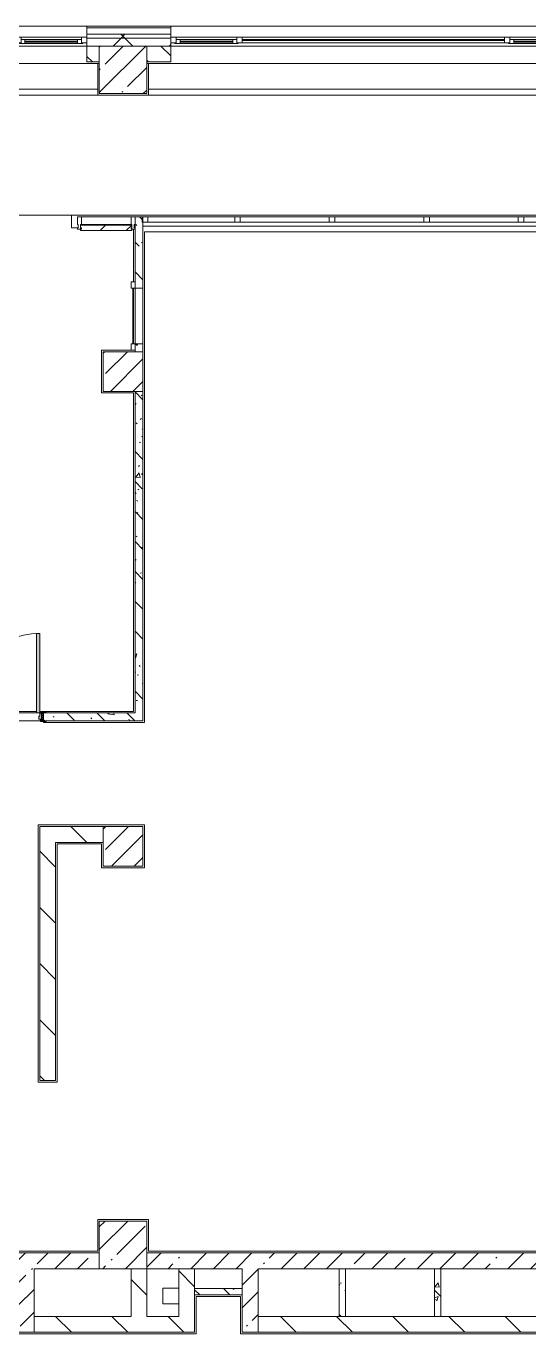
# Model space of a CAD drawing. Header units: millimetres. Extents: x 81711 to 274967, y -8553 to 29000.
# Drawn here: x 207197 to 213524, y 10880 to 27350 of the extents above; entities that cross this region are included whole.
import ezdxf

# ---------------------------------------------------------------- set-up
doc = ezdxf.new("R2010")
doc.units = ezdxf.units.MM
for name, color, linetype, lineweight, true_color in [('A-DOOR-5', 7, 'Continuous', 5, 0xe2e2e2), ('A-DOOR-6', 7, 'Continuous', 5, 0xaaaaaa), ('A-DOOR-FRAM-3', 7, 'Continuous', 5, 0xe2e2e2), ('A-DOOR-FRAM-4', 7, 'Continuous', 5, 0xaaaaaa), ('A-FLOR-2', 7, 'Continuous', 5, 0xaaaaaa), ('I-WALL-29', 7, 'Continuous', 5, 0x787878)]:
    doc.layers.add(name, color=color, linetype=linetype, lineweight=lineweight, true_color=true_color)
for name, color, linetype, lineweight in [('A-GLAZ-3', 7, 'Continuous', 5), ('A-GLAZ-CURT-2', 7, 'Continuous', 5), ('A-GLAZ-CWMG-2', 7, 'Continuous', 5), ('A-WALL', 7, 'Continuous', 9), ('A-WALL-10', 7, 'Continuous', 5), ('I-WALL-27', 7, 'Continuous', 5), ('S-COLS-1', 7, 'Continuous', 5)]:
    doc.layers.add(name, color=color, linetype=linetype, lineweight=lineweight)
pattern_1 = [(45, (147956.67, 0), (-285.1231, 285.1231), []), (45, (148241.8, 0), (-285.1231, 285.1231), [504.031, -100.806, 16.764, -84.042])]
pattern_2 = [(135, (147956.67, 0), (-377.1708, -377.1708), [533.4, -88.9, 17.78, -88.9]), (135, (147956.67, 376.94), (-377.1708, -377.1708), []), (50, (147956.67, 0), (637.6445, -55.7866), [66.675, -733.425]), (355, (147956.7, 0), (-123.3494, 668.699), [53.34, -586.74]), (100.451, (148009.8, -4.65), (514.299, 612.908), [56.665, -623.315]), (46.184, (147956.7, 177.8), (948.776, -147.15), [100.012, -1100.137]), (96.636, (148035.7, 165.5), (830.909, 865.997), [84.998, -934.973]), (351.184, (147956.7, 177.8), (830.918, 865.988), [80.01, -880.11]), (21, (148045.57, 133.35), (530.6506, -357.9283), [66.675, -733.425]), (326, (148045.6, 133.35), (216.308, 644.6585), [53.34, -586.74]), (71.451, (148089.8, 103.5), (746.9596, 286.7243), [56.665, -623.315]), (37.5, (147956.67, 0), (10.8105, 295.9426), [16.764, -562.864, 16.764, -578.866, -588.962]), (37.5, (147956.67, 0), (10.8105, 295.9426), [-1175.258, 16.764, -572.198]), (7.5, (147956.67, 0), (233.8692, 350.6318), [16.764, -322.834, 16.764, -549.529, -224.472]), (7.5, (147956.67, 0), (233.8692, 350.6318), [-905.891, 16.764, -207.708]), (327.5, (147758.43, 0), (474.5678, -20.0513), [16.764, -205.486, 16.764, -676.656, -920.115]), (327.5, (147758.43, 0), (474.5678, -20.0513), [-915.67, 16.764, -903.351]), (317.5, (147669.53, 0), (518.4522, 88.9934), [16.764, -272.161, 16.764, -443.738, -653.415]), (317.5, (147669.53, 0), (518.4522, 88.9934), [-749.427, 16.764, -636.651])]
pattern_3 = [(135, (147956.67, 0), (-353.5534, -353.5534), [])]
pattern_4 = [(45, (147956.67, 0), (-353.5534, 353.5534), []), (135, (147956.67, 0), (-353.5534, -353.5534), [])]

# ---------------------------------------------------------------- blocks, each defined once
blk = doc.blocks.new('Системная панель - Стекло - 70мм-31693610-1_5_3_птичка')
at = {"layer": 'A-GLAZ-CURT-2'}
h = blk.add_hatch(dxfattribs=at)
h.set_pattern_fill('FP_106', color=256, style=0, pattern_type=2)
h.set_pattern_definition([(225, (66547.5, 24415), (1414.214, -1414.214), [1000, -3000]), (225, (67547.5, 24915), (1414.214, -1414.214), [3000, -1000]), (225, (65547.5, 25415), (1414.214, -1414.214), [1000, -3000])])
h.paths.add_polyline_path([(-284, 35), (-543, 35), (-543, -35), (543, -35), (543, 35), (-258, 35)])
for p, q in [((543, 35), (-543, 35)), ((-543, 35), (-543, -35)), ((543, -35), (543, 35)), ((-543, -35), (543, -35))]:
    blk.add_line(p, q, dxfattribs=at)
blk = doc.blocks.new('Системная панель - Стекло - 70мм-31693619-1_5_3_птичка')
at = {"layer": 'A-GLAZ-CURT-2'}
for p, q in [((547.5, 35), (-547.5, 35)), ((-547.5, 35), (-547.5, -35)), ((547.5, -35), (547.5, 35)), ((-547.5, -35), (547.5, -35))]:
    blk.add_line(p, q, dxfattribs=at)
blk = doc.blocks.new('Прямоугольный импост - 50 x 70 мм-23766079-1_5_3_птичка')
at = {"layer": 'A-GLAZ-CWMG-2'}
for p, q in [((-35, 35), (35, 35)), ((-35, -35), (-35, 35)), ((35, 35), (35, -35)), ((35, -35), (-35, -35))]:
    blk.add_line(p, q, dxfattribs=at)
blk = doc.blocks.new('BSC_Колонна _Прямоугольная - 600х600-V103-1_5_3_птичка')
at = {"layer": 'S-COLS-1'}
h = blk.add_hatch(dxfattribs=at)
h.set_pattern_fill('FP_120', color=256, style=0, pattern_type=2)
h.set_pattern_definition([(45, (-60460, -12000), (-285.1231, 285.1231), []), (45, (-60174.88, -12000), (-285.1231, 285.1231), [504.031, -100.806, 16.764, -84.042])])
h.paths.add_polyline_path([(208, -300), (300, -300), (300, 300), (-300, 300), (-300, -300), (-202, -300)])
for p, q in [((300, 300), (-300, 300)), ((-300, 300), (-300, -300)), ((300, -300), (300, 300)), ((-300, -300), (300, -300))]:
    blk.add_line(p, q, dxfattribs=at)
blk = doc.blocks.new('Системная панель - Стекло - 70мм-31693620-1_5_3_птичка')
at = {"layer": 'A-GLAZ-CURT-2'}
for p, q in [((560, 35), (-560, 35)), ((-560, 35), (-560, -35)), ((560, -35), (560, 35)), ((-560, -35), (560, -35))]:
    blk.add_line(p, q, dxfattribs=at)
blk = doc.blocks.new('Прямоугольный импост - 50 x 70 мм-V126-1_5_3_птичка')
at = {"layer": 'A-GLAZ-CWMG-2'}
for p, q in [((-35, 35), (35, 35)), ((-35, -35), (-35, 35)), ((35, 35), (35, -35)), ((35, -35), (-35, -35))]:
    blk.add_line(p, q, dxfattribs=at)
blk = doc.blocks.new('Прямоугольный импост - Импост структурный с накладкой - 160мм Темный-32302294-1_5_3_птичка')
at = {"layer": 'A-GLAZ-CWMG-2'}
for p, q in [((-25, 40), (-25, 140)), ((-25, 140), (25, 140)), ((-15, 40), (-25, 40)), ((-25, -17), (-25, 0)), ((-25, 0), (-15, 0)), ((-15, 0), (-15, 40)), ((15, 40), (15, 0)), ((25, 40), (15, 40)), ((15, 0), (25, 0)), ((25, 140), (25, 40)), ((25, 0), (25, -17)), ((25, -17), (-25, -17))]:
    blk.add_line(p, q, dxfattribs=at)
blk = doc.blocks.new('110_Дверь_СКБ_1Ст_Внутренняя1 - Д-11 1100x2100h_кладовые _все__ коридор _между помещениями блока столовой__ моечные _все_-32089444-1_5_3_птичка')
at = {"layer": 'A-DOOR-5'}
h = blk.add_hatch(color=256, dxfattribs=at)
h.paths.add_polyline_path([(512.5, -30), (537.5, -30), (537.5, 50), (512.5, 50), (512.5, 10), (502.5, 10), (502.5, -30)])
h.paths.add_polyline_path([(-477.5, -30), (-477.5, 10), (-487.5, 10), (-487.5, 50), (-512.5, 50), (-512.5, -30), (-487.5, -30)])
at = {"layer": 'A-DOOR-6'}
h = blk.add_hatch(dxfattribs=at)
h.set_pattern_fill('FP_17', color=256, style=0, pattern_type=2)
h.set_pattern_definition([(135, (1751.41, 114.685), (-14.14214, -14.14214), []), (225, (1751.41, 114.685), (14.14214, -14.14214), [])])
h.paths.add_polyline_path([(562.5, -50), (562.5, 50), (537.5, 50), (537.5, -50)])
at = {"layer": 'A-DOOR-FRAM-3'}
for points in [[(512.5, 50), (512.5, 1050), (472.5, 1050), (472.5, 50)], [(-512.5, 50), (-497.5, 50), (-497.5, 58), (-567.5, 58), (-567.5, 50), (-537.5, 50)], [(592.5, 50), (592.5, 58), (522.5, 58), (522.5, 50), (562.5, 50)], [(-567.5, -58), (-497.5, -58), (-497.5, -50), (-567.5, -50)], [(-497.5, -50), (-497.5, -30), (-512.5, -30), (-512.5, -50)], [(522.5, -50), (537.5, -50), (537.5, -30), (522.5, -30)], [(592.5, -58), (592.5, -50), (522.5, -50), (522.5, -58), (562.5, -58)]]:
    blk.add_hatch(color=256, dxfattribs=at).paths.add_polyline_path(points)
at = {"layer": 'A-DOOR-FRAM-4'}
h = blk.add_hatch(dxfattribs=at)
h.set_pattern_fill('FP_18', color=256, style=0, pattern_type=2)
h.set_pattern_definition([(45, (-371.384, 114.685), (-14.1421, 14.1421), []), (135, (-371.384, 114.685), (-14.1421, -14.1421), [])])
h.paths.add_polyline_path([(-537.5, -50), (-512.5, -50), (-512.5, 50), (-537.5, 50)])
at = {"layer": 'A-DOOR-6'}
for p, q in [((512.5, 1050), (472.5, 1050)), ((472.5, 1050), (472.5, 50)), ((512.5, 50), (512.5, 1050)), ((472.5, 50), (512.5, 50))]:
    blk.add_line(p, q, dxfattribs=at)
blk.add_arc((512.5, 50), 1000, 90, 180, dxfattribs=at)
at = {"layer": 'A-DOOR-FRAM-4'}
for p, q in [((-497.5, 58), (-567.5, 58)), ((-567.5, 58), (-567.5, 50)), ((-567.5, 50), (-497.5, 50)), ((-512.5, 50), (-537.5, 50)), ((-537.5, 50), (-537.5, -50)), ((-487.5, 50), (-512.5, 50)), ((-512.5, 50), (-512.5, -30)), ((-512.5, -50), (-512.5, 50)), ((-497.5, 50), (-512.5, 50)), ((-512.5, 50), (-512.5, 49)), ((-512.5, 49), (-497.5, 49)), ((-497.5, 50), (-497.5, 58)), ((-497.5, 49), (-497.5, 50)), ((-487.5, 10), (-487.5, 50)), ((-477.5, 10), (-487.5, 10)), ((-477.5, -30), (-477.5, 10)), ((512.5, 10), (502.5, 10)), ((502.5, 10), (502.5, -30)), ((512.5, 50), (512.5, 10)), ((537.5, 50), (512.5, 50)), ((592.5, 58), (522.5, 58)), ((522.5, 58), (522.5, 50)), ((537.5, 50), (522.5, 50)), ((522.5, 50), (522.5, 49)), ((522.5, 50), (592.5, 50)), ((522.5, 49), (537.5, 49)), ((537.5, -30), (537.5, 50)), ((562.5, 50), (537.5, 50)), ((537.5, 50), (537.5, -50)), ((537.5, 49), (537.5, 50)), ((562.5, -50), (562.5, 50)), ((592.5, 50), (592.5, 58)), ((-497.5, -50), (-567.5, -50)), ((-567.5, -50), (-567.5, -58)), ((-567.5, -58), (-497.5, -58)), ((-537.5, -50), (-512.5, -50)), ((-512.5, -30), (-477.5, -30)), ((-497.5, -30), (-512.5, -30)), ((-512.5, -30), (-512.5, -50)), ((-512.5, -50), (-497.5, -50)), ((-497.5, -50), (-497.5, -30)), ((-497.5, -58), (-497.5, -50)), ((502.5, -30), (537.5, -30)), ((537.5, -30), (522.5, -30)), ((522.5, -30), (522.5, -50)), ((522.5, -50), (537.5, -50)), ((592.5, -50), (522.5, -50)), ((522.5, -50), (522.5, -58)), ((522.5, -58), (592.5, -58)), ((537.5, -50), (537.5, -30)), ((537.5, -50), (562.5, -50)), ((592.5, -58), (592.5, -50))]:
    blk.add_line(p, q, dxfattribs=at)
blk = doc.blocks.new('Системная панель - Стекло - 70мм-V138-1_5_3_птичка')
at = {"layer": 'A-GLAZ-CURT-2'}
for p, q in [((560, 35), (-560, 35)), ((-560, 35), (-560, -35)), ((560, -35), (560, 35)), ((-560, -35), (560, -35))]:
    blk.add_line(p, q, dxfattribs=at)
blk = doc.blocks.new('120_Окно_СКБ_2Ст - 120_Окно_СКБ_2Ст 2300х2400 _мал створка справа_-19949978-1_5_3_птичка')
at = {"layer": 'A-GLAZ-3'}
for p, q in [((-1150, -75), (-1150, -5)), ((-1150, -5), (-1080, -5)), ((1150, -5), (-1150, -5)), ((-1080, -75), (-1150, -75)), ((-1150, -75), (-1100, -75)), ((-1080, -75), (-1100, -75)), ((-1100, -75), (-1100, -85)), ((-1100, -85), (270, -85)), ((270, -85), (-1100, -85)), ((-1080, -5), (-1080, -75)), ((250, -35), (-1080, -35)), ((-1080, -35), (-1080, -75)), ((-1030, -85), (-1030, -35)), ((-1030, -55), (200, -55)), ((200, -65), (-1030, -65)), ((200, -85), (200, -35)), ((250, -75), (250, -5)), ((250, -5), (320, -5)), ((250, -75), (250, -35)), ((320, -75), (250, -75)), ((270, -75), (250, -75)), ((270, -75), (300, -75)), ((270, -85), (270, -75)), ((320, -75), (300, -75)), ((300, -75), (300, -85)), ((300, -85), (1100, -85)), ((1100, -85), (300, -85)), ((320, -5), (320, -75)), ((1080, -35), (320, -35)), ((320, -35), (320, -75)), ((370, -85), (370, -35)), ((370, -55), (1030, -55)), ((1030, -65), (370, -65)), ((1030, -85), (1030, -35)), ((1080, -75), (1080, -5)), ((1080, -5), (1150, -5)), ((1080, -75), (1080, -35)), ((1150, -75), (1080, -75)), ((1100, -75), (1080, -75)), ((1100, -75), (1150, -75)), ((1100, -85), (1100, -75)), ((1150, -5), (1150, -75))]:
    blk.add_line(p, q, dxfattribs=at)
blk = doc.blocks.new('120_Окно_СКБ_3Ст - 120_Окно_СКБ_3Ст_5100-21641134-1_5_3_птичка')
at = {"layer": 'A-GLAZ-3'}
for p, q in [((-2550, -75), (-2550, -5)), ((-2550, -5), (-2480, -5)), ((2550, -5), (-2550, -5)), ((-2480, -75), (-2550, -75)), ((-2550, -75), (-2500, -75)), ((-2480, -75), (-2500, -75)), ((-2500, -75), (-2500, -85)), ((-2500, -85), (-1700, -85)), ((-1700, -85), (-2500, -85)), ((-2480, -5), (-2480, -75)), ((-1720, -35), (-2480, -35)), ((-2480, -35), (-2480, -75)), ((-2430, -85), (-2430, -35)), ((-2430, -55), (-1770, -55)), ((-1770, -65), (-2430, -65)), ((-1770, -85), (-1770, -35)), ((-1720, -75), (-1720, -5)), ((-1720, -5), (-1650, -5)), ((-1720, -75), (-1720, -35)), ((-1650, -75), (-1720, -75)), ((-1700, -75), (-1720, -75)), ((-1700, -75), (1700, -75)), ((-1700, -85), (-1700, -75)), ((-1650, -5), (-1650, -75)), ((1650, -35), (-1650, -35)), ((1650, -45), (-1650, -45)), ((1650, -75), (1650, -5)), ((1650, -5), (1720, -5)), ((1720, -75), (1650, -75)), ((1720, -75), (1700, -75)), ((1700, -75), (1700, -85)), ((1700, -85), (2500, -85)), ((2500, -85), (1700, -85)), ((1720, -5), (1720, -75)), ((2480, -35), (1720, -35)), ((1720, -35), (1720, -75)), ((1770, -85), (1770, -35)), ((1770, -55), (2430, -55)), ((2430, -65), (1770, -65)), ((2430, -85), (2430, -35)), ((2480, -75), (2480, -5)), ((2480, -5), (2550, -5)), ((2480, -75), (2480, -35)), ((2550, -75), (2480, -75)), ((2500, -75), (2480, -75)), ((2500, -75), (2550, -75)), ((2500, -85), (2500, -75)), ((2550, -5), (2550, -75))]:
    blk.add_line(p, q, dxfattribs=at)
blk = doc.blocks.new('BSC_Колонна _Прямоугольная - 500х500-V175-1_5_3_птичка')
at = {"layer": 'S-COLS-1'}
h = blk.add_hatch(dxfattribs=at)
h.set_pattern_fill('FP_164', color=256, style=0, pattern_type=2)
h.set_pattern_definition([(45, (-60460, -17020), (-285.1231, 285.1231), []), (45, (-60174.88, -17020), (-285.1231, 285.1231), [504.031, -100.806, 16.764, -84.042])])
h.paths.add_polyline_path([(189, -250), (250, -250), (250, 250), (-250, 250), (-250, -250), (-202, -250)])
for p, q in [((250, 250), (-250, 250)), ((-250, 250), (-250, -250)), ((250, -250), (250, 250)), ((-250, -250), (250, -250))]:
    blk.add_line(p, q, dxfattribs=at)
blk = doc.blocks.new('BSC_Колонна _Прямоугольная - 500х500-V176-1_5_3_птичка')
at = {"layer": 'S-COLS-1'}
h = blk.add_hatch(dxfattribs=at)
h.set_pattern_fill('FP_165', color=256, style=0, pattern_type=2)
h.set_pattern_definition([(45, (-60460, -23000), (-285.1231, 285.1231), []), (45, (-60174.88, -23000), (-285.1231, 285.1231), [504.031, -100.806, 16.764, -84.042])])
h.paths.add_polyline_path([(130, -250), (250, -250), (248, 250), (-250, 249), (-250, -250), (-202, -250)])
for p, q in [((250, 250), (-250, 250)), ((-250, 250), (-250, -250)), ((250, -250), (250, 250)), ((-250, -250), (250, -250))]:
    blk.add_line(p, q, dxfattribs=at)
blk = doc.blocks.new('Штора противопожарная_Рен - ШТ_700х700-22567375-1_5_3_птичка')
at = {"layer": 'A-DOOR-6'}
for p, q in [((-430, 100), (-350, 100)), ((-430, 50), (-430, 100)), ((-350, 50), (-430, 50)), ((-350, 100), (-350, 50)), ((-350, 78), (350, 78)), ((-350, 73), (-350, 78)), ((350, 73), (-350, 73)), ((350, 100), (430, 100)), ((350, 50), (350, 100)), ((350, 78), (350, 73)), ((430, 50), (350, 50)), ((430, 100), (430, 50))]:
    blk.add_line(p, q, dxfattribs=at)
blk = doc.blocks.new('Системная панель - Стекло - 70мм-32304938-1_5_3_птичка')
at = {"layer": 'A-GLAZ-CURT-2'}
h = blk.add_hatch(dxfattribs=at)
h.set_pattern_fill('FP_190', color=256, style=0, pattern_type=2)
h.set_pattern_definition([(225, (60747.5, 24310), (1414.214, -1414.214), [1000, -3000]), (225, (61747.5, 24810), (1414.214, -1414.214), [3000, -1000]), (225, (59747.5, 25310), (1414.214, -1414.214), [1000, -3000])])
h.paths.add_polyline_path([(322, 35), (-323, 35), (-323, -35), (322, -35), (322, 18)])
for p, q in [((322, 35), (-323, 35)), ((-323, 35), (-323, -35)), ((322, -35), (322, 35)), ((-323, -35), (322, -35))]:
    blk.add_line(p, q, dxfattribs=at)
blk = doc.blocks.new('Прямоугольный импост - Импост структурный с накладкой - 160мм Темный-32304618-1_5_3_птичка')
at = {"layer": 'A-GLAZ-CWMG-2'}
for p, q in [((59935, 24950), (60560, 24950)), ((59935, 24850), (60560, 24850))]:
    blk.add_line(p, q, dxfattribs=at)
blk = doc.blocks.new('Системная панель - Стекло - 70мм-V205-1_5_3_птичка')
at = {"layer": 'A-GLAZ-CURT-2'}
for p, q in [((560, 35), (-560, 35)), ((-560, 35), (-560, -35)), ((560, -35), (560, 35)), ((-560, -35), (560, -35))]:
    blk.add_line(p, q, dxfattribs=at)
blk = doc.blocks.new('Прямоугольный импост - Импост структурный с накладкой - 160мм Темный-32302318-1_5_3_птичка')
at = {"layer": 'A-GLAZ-CWMG-2'}
for p, q in [((0, 140), (-50, 140)), ((-50, 140), (-50, 40)), ((-50, 40), (-40, 40)), ((-40, 0), (-50, 0)), ((-50, 0), (-50, -17)), ((-40, 40), (-40, 0)), ((-10, 0), (-10, 40)), ((-10, 40), (0, 40)), ((0, 0), (-10, 0)), ((0, 40), (0, 140)), ((0, -17), (0, 0)), ((-50, -17), (0, -17))]:
    blk.add_line(p, q, dxfattribs=at)
blk = doc.blocks.new('Зашивка приборов отопления9 - Зашивка приборов отопления-33277916-1_5_3_птичка')
at = {"layer": 'A-WALL-10'}
for p, q in [((51570, 26880), (51570, 26555)), ((54140, 26880), (51570, 26880)), ((54140, 26555), (54140, 26880)), ((51570, 26555), (54140, 26555)), ((54140, 26555), (51570, 26555)), ((51570, 26555), (51570, 26480)), ((54140, 26480), (54140, 26555)), ((51570, 26480), (54140, 26480))]:
    blk.add_line(p, q, dxfattribs=at)
blk = doc.blocks.new('Зашивка приборов отопления10 - Зашивка приборов отопления-33278020-1_5_3_птичка')
at = {"layer": 'A-WALL-10'}
for p, q in [((51570, 26880), (51570, 26555)), ((56926, 26880), (51570, 26880)), ((56926, 26555), (56926, 26880)), ((51570, 26555), (56926, 26555)), ((56930, 26555), (51570, 26555)), ((51570, 26555), (51570, 26480)), ((56930, 26480), (56930, 26555)), ((51570, 26480), (56930, 26480))]:
    blk.add_line(p, q, dxfattribs=at)

msp = doc.modelspace()

# ---------------------------------------------------------------- hatches: boundary and pattern name
at = {"layer": 'A-WALL-10'}
h = msp.add_hatch(dxfattribs=at)
h.set_pattern_fill('FP_94', color=256, style=0, pattern_type=2)
h.set_pattern_definition(pattern_4)
h.paths.add_polyline_path([(231381.8, 27200), (232926.7, 27200), (232926.7, 27250), (228306.7, 27250), (228306.7, 27200), (231181.8, 27200)])
h.paths.add_polyline_path([(218766.7, 27200), (218766.7, 27250), (216166.7, 27250), (216166.7, 27200), (218266.7, 27200)])
h.paths.add_polyline_path([(214716.7, 27200), (215066.7, 27200), (215066.7, 27250), (214116.7, 27250), (214116.7, 27200)])
h.paths.add_polyline_path([(220866.7, 27200), (222206.7, 27200), (222206.7, 27250), (220866.7, 27250), (220866.7, 27210)])
h.paths.add_polyline_path([(225206.7, 27200), (225206.7, 27250), (224306.7, 27250), (224306.7, 27200), (224706.7, 27200)])
h.paths.add_polyline_path([(205661.7, 27200), (205661.7, 27250), (204816.7, 27250), (204816.7, 27200)])
h.paths.add_polyline_path([(208214.7, 27200), (209016.7, 27200), (209016.7, 27250), (207961.7, 27250), (207961.7, 27200)])
h.paths.add_polyline_path([(196716.7, 27200), (196716.7, 27250), (195616.7, 27250), (195616.7, 27200), (196116.7, 27200)])
h.paths.add_polyline_path([(198816.7, 27200), (199716.7, 27200), (199716.7, 27250), (198816.7, 27250), (198816.7, 27210)])
h.paths.add_polyline_path([(202716.7, 27200), (202716.7, 27250), (201816.7, 27250), (201816.7, 27200), (202636.5, 27200)])
h.paths.add_polyline_path([(192516.7, 27200), (192516.7, 27250), (190116.7, 27250), (190116.7, 27200), (191480.1, 27200)])
h = msp.add_hatch(dxfattribs=at)
h.set_pattern_fill('FP_94', color=256, style=0, pattern_type=2)
h.set_pattern_definition(pattern_4)
h.paths.add_polyline_path([(190716.7, 27100), (192516.7, 27100), (192516.7, 27200), (190116.7, 27200), (190116.7, 27100)])
h.paths.add_polyline_path([(208716.7, 27100), (209016.7, 27100), (209016.7, 27200), (207961.7, 27200), (207961.7, 27100), (208214.7, 27100)])
h.paths.add_polyline_path([(232056.7, 27100), (232926.7, 27100), (232922.1, 27200), (228306.7, 27198.1), (228306.7, 27100), (231381.8, 27100)])
h.paths.add_polyline_path([(198816.7, 27100), (199716.7, 27100), (199716.7, 27200), (198816.7, 27200), (198816.7, 27140)])
h.paths.add_polyline_path([(201816.7, 27100), (202716.7, 27100), (202716.7, 27200), (201816.7, 27200), (201816.7, 27140)])
h.paths.add_polyline_path([(195816.7, 27100), (196716.7, 27100), (196716.7, 27200), (195616.7, 27200), (195616.7, 27100)])
h.paths.add_polyline_path([(215066.7, 27100), (215066.7, 27102), (215034.7, 27102), (215034.7, 27110), (215066.7, 27110), (215066.7, 27200), (214116.7, 27200), (214116.7, 27100), (215034.7, 27100)])
h.paths.add_polyline_path([(205661.7, 27100), (205661.7, 27200), (204816.7, 27200), (204816.7, 27100), (205306.7, 27100)])
h.paths.add_polyline_path([(224706.7, 27100), (225206.7, 27100), (225206.7, 27200), (224306.7, 27200), (224306.7, 27100)])
h.paths.add_polyline_path([(216198.7, 27100), (218766.7, 27100), (218766.7, 27200), (216166.7, 27200), (216166.7, 27110), (216198.7, 27110), (216198.7, 27102), (216166.7, 27100)])
h.paths.add_polyline_path([(221496.7, 27100), (222206.7, 27100), (222206.7, 27200), (220866.7, 27200), (220866.7, 27100)])
h = msp.add_hatch(dxfattribs=at)
h.set_pattern_fill('FP_105', color=256, style=0, pattern_type=2)
h.set_pattern_definition([(135, (147956.67, 0), (-176.7767, -176.7767), [])])
h.paths.add_polyline_path([(205306.7, 26900), (205661.7, 26900), (205661.7, 27100), (204816.7, 27100), (204816.7, 26900)])
h.paths.add_polyline_path([(190716.7, 26900), (192516.7, 26900), (192516.7, 27100), (190716.7, 27100), (190716.7, 27061.4)])
h.paths.add_polyline_path([(198917.7, 26900), (199716.7, 26900), (199716.7, 27100), (198816.7, 27100), (198816.7, 26900)])
h.paths.add_polyline_path([(201816.7, 26900), (202116.7, 26900), (202116.7, 27100), (201816.7, 27100), (201816.7, 26969.4)])
h.paths.add_polyline_path([(228606.7, 26900), (228606.7, 27100), (228306.7, 27100), (228306.7, 26900)])
h.paths.add_polyline_path([(208716.7, 26900), (209016.7, 26900), (209016.7, 27100), (208716.7, 27100), (208716.7, 26953.9)])
h.paths.add_polyline_path([(224706.7, 26900), (224706.7, 27100), (224306.7, 27100), (224306.7, 26900), (224384.9, 26900)])
h.paths.add_polyline_path([(215016.7, 26900), (215016.7, 27100), (214716.7, 27100), (214716.7, 26900)])
h.paths.add_polyline_path([(207961.7, 26900), (208116.7, 26900), (208116.7, 27100), (207961.7, 27100), (207961.7, 26936.5)])
h.paths.add_polyline_path([(216162.7, 26900), (218266.7, 26900), (218266.7, 27100), (216162.7, 27100), (216162.7, 27091.3)])
h.paths.add_polyline_path([(222206.7, 26900), (222206.7, 27100), (221996.7, 27100), (221996.7, 26900)])
h.paths.add_polyline_path([(221496.7, 26900), (221496.7, 27100), (220866.7, 27100), (220866.7, 26900)])
h.paths.add_polyline_path([(195616.7, 26900), (196116.7, 26900), (196116.7, 27100), (195616.7, 27100), (195616.7, 27079.6)])
at = {"layer": 'I-WALL-27'}
h = msp.add_hatch(dxfattribs=at)
h.set_pattern_fill('FP_104', color=256, style=0, pattern_type=2)
h.set_pattern_definition(pattern_3)
h.paths.add_polyline_path([(207366.7, 17070), (208166.7, 17070), (208166.7, 17270), (207366.7, 17265)])
h = msp.add_hatch(dxfattribs=at)
h.set_pattern_fill('FP_104', color=256, style=0, pattern_type=2)
h.set_pattern_definition(pattern_3)
h.paths.add_polyline_path([(207366.7, 14070), (207566.7, 14070), (207566.7, 17070), (207366.7, 17070), (207366.7, 14073.4)])
h = msp.add_hatch(dxfattribs=at)
h.set_pattern_fill('FP_74', color=256, style=0, pattern_type=2)
h.set_pattern_definition(pattern_1)
h.paths.add_polyline_path([(207096.7, 11700), (208116.7, 11700), (208116.7, 11900), (202716.7, 11900), (202716.7, 11700), (206355.3, 11700)])
h.paths.add_polyline_path([(199847.4, 11700), (202116.7, 11700), (202116.7, 11900), (199666.7, 11900), (199666.7, 11700)])
h = msp.add_hatch(dxfattribs=at)
h.set_pattern_fill('FP_74', color=256, style=0, pattern_type=2)
h.set_pattern_definition(pattern_1)
h.paths.add_polyline_path([(210074.2, 11700), (214116.7, 11700), (214116.7, 11900), (208716.7, 11900), (208716.7, 11700), (209916.7, 11700)])
h = msp.add_hatch(dxfattribs=at)
h.set_pattern_fill('FP_74', color=256, style=0, pattern_type=2)
h.set_pattern_definition(pattern_1)
h.paths.add_polyline_path([(207096.7, 10900), (207296.7, 10900), (207296.7, 11700), (207096.7, 11700), (207096.7, 10980)])
h = msp.add_hatch(dxfattribs=at)
h.set_pattern_fill('FP_104', color=256, style=0, pattern_type=2)
h.set_pattern_definition(pattern_3)
h.paths.add_polyline_path([(208716.7, 11100), (208716.7, 11700), (208516.7, 11700), (208516.7, 11100)])
h = msp.add_hatch(dxfattribs=at)
h.set_pattern_fill('FP_104', color=256, style=0, pattern_type=2)
h.set_pattern_definition(pattern_3)
h.paths.add_polyline_path([(209116.7, 11100), (209316.7, 11100), (209316.7, 11700), (209116.7, 11700), (209116.7, 11257)])
h = msp.add_hatch(dxfattribs=at)
h.set_pattern_fill('FP_74', color=256, style=0, pattern_type=2)
h.set_pattern_definition(pattern_1)
h.paths.add_polyline_path([(210116.7, 10900), (210116.7, 11700), (209916.7, 11700), (209916.7, 10900)])
h = msp.add_hatch(dxfattribs=at)
h.set_pattern_fill('FP_104', color=256, style=0, pattern_type=2)
h.set_pattern_definition(pattern_3)
h.paths.add_polyline_path([(207296.7, 10900), (209316.7, 10900), (209316.7, 11100), (207296.7, 11100), (207296.7, 10994)])
h = msp.add_hatch(dxfattribs=at)
h.set_pattern_fill('FP_104', color=256, style=0, pattern_type=2)
h.set_pattern_definition(pattern_3)
h.paths.add_polyline_path([(220916.5, 10900), (221496.7, 10900), (221496.7, 11100), (220886.5, 11100), (220886.5, 10900)])
h.paths.add_polyline_path([(214716.7, 10900), (216625.5, 10900), (216625.5, 11100), (214716.7, 11100), (214716.7, 10994)])
h.paths.add_polyline_path([(214516.7, 10900), (214516.7, 11100), (210116.7, 11100), (210116.7, 10900), (211933.6, 10900)])
h.paths.add_polyline_path([(217575.5, 10900), (219936.5, 10900), (219936.5, 11100), (217575.5, 11100), (217575.5, 10994)])
at = {"layer": 'I-WALL-29'}
h = msp.add_hatch(dxfattribs=at)
h.set_pattern_fill('FP_103', color=256, style=0, pattern_type=2)
h.set_pattern_definition(pattern_2)
h.paths.add_polyline_path([(208666.7, 18600), (208666.7, 22750), (208566.7, 22750), (208566.7, 18600), (208654.1, 18600)])
h.paths.add_polyline_path([(208566.7, 23250), (208666.7, 23250), (208666.7, 23350), (208566.7, 23350), (208566.7, 23270)])
h.paths.add_polyline_path([(208566.7, 24050), (208666.7, 24050), (208666.7, 24950), (208566.7, 24950), (208566.7, 24130)])
h = msp.add_hatch(dxfattribs=at)
h.set_pattern_fill('FP_103', color=256, style=0, pattern_type=2)
h.set_pattern_definition(pattern_2)
h.paths.add_polyline_path([(208546.7, 18600), (208566.7, 18600), (208566.7, 18700), (207416.7, 18700), (207416.7, 18600), (208214.7, 18600)])
h.paths.add_polyline_path([(206086.7, 18600), (206316.7, 18600), (206316.7, 18700), (206086.7, 18700)])
h = msp.add_hatch(dxfattribs=at)
h.set_pattern_fill('FP_103', color=256, style=0, pattern_type=2)
h.set_pattern_definition(pattern_2)
h.paths.add_polyline_path([(211136.7, 11100), (211216.7, 11100), (211216.7, 11700), (211136.7, 11700), (211136.7, 11457)])
h = msp.add_hatch(dxfattribs=at)
h.set_pattern_fill('FP_103', color=256, style=0, pattern_type=2)
h.set_pattern_definition(pattern_2)
h.paths.add_polyline_path([(212336.7, 11100), (212416.7, 11100), (212416.7, 11700), (212336.7, 11700), (212336.7, 11457)])
h = msp.add_hatch(dxfattribs=at)
h.set_pattern_fill('FP_103', color=256, style=0, pattern_type=2)
h.set_pattern_definition(pattern_2)
h.paths.add_polyline_path([(209916.7, 11370), (209916.7, 11450), (209316.7, 11450), (209316.7, 11370), (209896.7, 11370)])
at = {"layer": 'S-COLS-1'}
h = msp.add_hatch(dxfattribs=at)
h.set_pattern_fill('FP_74', color=256, style=0, pattern_type=2)
h.set_pattern_definition(pattern_1)
h.paths.add_polyline_path([(208214.7, 26500), (208716.7, 26500), (208716.7, 27100), (208116.7, 27100), (208116.7, 26500), (208143.8, 26500)])

# ---------------------------------------------------------------- linework, layer by layer
at = {"layer": 'A-FLOR-2'}
for p, q in [((208736.7, 26480), (208096.7, 26480)), ((205906.7, 24970), (214736.7, 24970)), ((207766.7, 24810), (207766.7, 24970)), ((207841.7, 24810), (207766.7, 24810)), ((208546.7, 24130), (208546.7, 24791.7)), ((214596.7, 24760), (208686.7, 24760)), ((208686.7, 24760), (208686.7, 18580)), ((208546.7, 23350), (208546.7, 24050)), ((208146.7, 22730), (208146.7, 23270)), ((208146.7, 23270), (208516.7, 23270)), ((208546.7, 22730), (208146.7, 22730)), ((208546.7, 18720), (208546.7, 22730)), ((207326.7, 18720), (206106.7, 18720)), ((208546.7, 18720), (207366.7, 18720)), ((207416.7, 18708), (207416.7, 18720)), ((207416.7, 18580), (207416.7, 18592)), ((208686.7, 18580), (207416.7, 18580)), ((207346.7, 14050), (207346.7, 17290)), ((207346.7, 17290), (208686.7, 17290)), ((208686.7, 17290), (208686.7, 16750)), ((208146.7, 17050), (207586.7, 17050)), ((207586.7, 17050), (207586.7, 14050)), ((208146.7, 16750), (208146.7, 17050)), ((208686.7, 16750), (208146.7, 16750)), ((207586.7, 14050), (207346.7, 14050)), ((208096.7, 11920), (208096.7, 12320)), ((208096.7, 12320), (208736.7, 12320)), ((208736.7, 12320), (208736.7, 11920)), ((205526.7, 11920), (208096.7, 11920)), ((208736.7, 11920), (214096.7, 11920)), ((208916.7, 11457), (209116.7, 11457)), ((208916.7, 11257), (208916.7, 11457)), ((209116.7, 11257), (208916.7, 11257)), ((209896.7, 11350), (209336.7, 11350)), ((209336.7, 11350), (209336.7, 10880)), ((209896.7, 10880), (209896.7, 11350)), ((209336.7, 10880), (206486.7, 10880)), ((216616.6, 10880), (209896.7, 10880))]:
    msp.add_line(p, q, dxfattribs=at)
at = {"layer": 'A-WALL'}
for p, q in [((209016.7, 27330), (207961.7, 27330)), ((209016.7, 27250), (207961.7, 27250)), ((209016.7, 27200), (207961.7, 27200)), ((208116.7, 27100), (207961.7, 27100)), ((207961.7, 27100), (208116.7, 27100)), ((209016.7, 27100), (208716.7, 27100)), ((208716.7, 27100), (209016.7, 27100)), ((209316.7, 11700), (209116.7, 11700)), ((211216.7, 11700), (211136.7, 11700)), ((212416.7, 11700), (212336.7, 11700)), ((209316.7, 11450), (209316.7, 11370)), ((209916.7, 11370), (209916.7, 11450)), ((207296.7, 11100), (207296.7, 10900)), ((211136.7, 11100), (211216.7, 11100)), ((212336.7, 11100), (212416.7, 11100))]:
    msp.add_line(p, q, dxfattribs=at)
at = {"layer": 'A-WALL-10'}
for p, q in [((190116.7, 27350), (215066.7, 27350)), ((207961.7, 27350), (207961.7, 27100)), ((209016.7, 27100), (209016.7, 27350)), ((207961.7, 27100), (205661.7, 27100)), ((207961.7, 27100), (207961.7, 26900)), ((208116.7, 26900), (208116.7, 27100)), ((208116.7, 27100), (208716.7, 27100)), ((208716.7, 27100), (208716.7, 26900)), ((209016.7, 26900), (209016.7, 27100)), ((214116.7, 27100), (209016.7, 27100)), ((207961.7, 26900), (208116.7, 26900)), ((208716.7, 26900), (209016.7, 26900))]:
    msp.add_line(p, q, dxfattribs=at)
at = {"layer": 'I-WALL-27'}
for p, q in [((205661.7, 27100), (207961.7, 27100)), ((209016.7, 27100), (214116.7, 27100)), ((208116.7, 26880), (205506.7, 26880)), ((214116.7, 26880), (208716.7, 26880)), ((208566.7, 24950), (208566.7, 24130)), ((208666.7, 24950), (208566.7, 24950)), ((208666.7, 23250), (208666.7, 24950)), ((214616.7, 24830), (208666.7, 24830)), ((208566.7, 24050), (208666.7, 24050)), ((208566.7, 23350), (208566.7, 24050)), ((208666.7, 23350), (208566.7, 23350)), ((208566.7, 23270), (208566.7, 23250)), ((208566.7, 22750), (208566.7, 18700)), ((208666.7, 18600), (208666.7, 22750)), ((206366.7, 18700), (207326.7, 18700)), ((208566.7, 18700), (207446.7, 18700)), ((207376.7, 18600), (206356.7, 18600)), ((207446.7, 18600), (208666.7, 18600)), ((208166.7, 17270), (207366.7, 17270)), ((207366.7, 17270), (207366.7, 14070)), ((207566.7, 17070), (208166.7, 17070)), ((207566.7, 14070), (207566.7, 17070)), ((207366.7, 14070), (207566.7, 14070)), ((208116.7, 11900), (205506.7, 11900)), ((214116.7, 11900), (208716.7, 11900)), ((207296.7, 11700), (208116.7, 11700)), ((207296.7, 11100), (207296.7, 11700)), ((208516.7, 11700), (208516.7, 11100)), ((208716.7, 11100), (208716.7, 11700)), ((208716.7, 11700), (209116.7, 11700)), ((209116.7, 11700), (209116.7, 11100)), ((209316.7, 11450), (209316.7, 11700)), ((209316.7, 11700), (209916.7, 11700)), ((209916.7, 11700), (209916.7, 11450)), ((210116.7, 11700), (211136.7, 11700)), ((210116.7, 10900), (210116.7, 11700)), ((211136.7, 11700), (211136.7, 11100)), ((211216.7, 11100), (211216.7, 11700)), ((211216.7, 11700), (212336.7, 11700)), ((212336.7, 11700), (212336.7, 11100)), ((212416.7, 11100), (212416.7, 11700)), ((212416.7, 11700), (214116.7, 11700)), ((209916.7, 11450), (209316.7, 11450)), ((209316.7, 10900), (209316.7, 11370)), ((209316.7, 11370), (209916.7, 11370)), ((209916.7, 11370), (209916.7, 10900)), ((208516.7, 11100), (207296.7, 11100)), ((209116.7, 11100), (208716.7, 11100)), ((211136.7, 11100), (210116.7, 11100)), ((212336.7, 11100), (211216.7, 11100)), ((214516.7, 11100), (212416.7, 11100)), ((207096.7, 10900), (209316.7, 10900)), ((209916.7, 10900), (216595.5, 10900))]:
    msp.add_line(p, q, dxfattribs=at)
at = {"layer": 'S-COLS-1'}
for p, q in [((208716.7, 27100), (208116.7, 27100)), ((208116.7, 27100), (208116.7, 26900)), ((208716.7, 26900), (208716.7, 27100)), ((208116.7, 26900), (208116.7, 26500)), ((208716.7, 26500), (208716.7, 26900)), ((208116.7, 26500), (208716.7, 26500))]:
    msp.add_line(p, q, dxfattribs=at)

# ---------------------------------------------------------------- block references
at = {"layer": 'A-DOOR-6', "rotation": 89.99999999999991}
msp.add_blockref('Штора противопожарная_Рен - ШТ_700х700-22567375-1_5_3_птичка', (208616.7, 23700), dxfattribs=at)
at = {"layer": 'A-DOOR-6'}
msp.add_blockref('110_Дверь_СКБ_1Ст_Внутренняя1 - Д-11 1100x2100h_кладовые _все__ коридор _между помещениями блока столовой__ моечные _все_-32089444-1_5_3_птичка', (206854.2, 18650), dxfattribs=at)
at = {"layer": 'A-GLAZ-3'}
for name, p in [('120_Окно_СКБ_2Ст - 120_Окно_СКБ_2Ст 2300х2400 _мал створка справа_-19949978-1_5_3_птичка', (206811.7, 27215)), ('120_Окно_СКБ_3Ст - 120_Окно_СКБ_3Ст_5100-21641134-1_5_3_птичка', (211566.7, 27215))]:
    msp.add_blockref(name, p, dxfattribs=at)
at = {"layer": 'A-GLAZ-CURT-2', "rotation": 180}
for name, p in [('Системная панель - Стекло - 70мм-31693619-1_5_3_птичка', (209274.2, 24915)), ('Системная панель - Стекло - 70мм-V205-1_5_3_птичка', (210451.7, 24915)), ('Системная панель - Стекло - 70мм-31693620-1_5_3_птичка', (211641.7, 24915)), ('Системная панель - Стекло - 70мм-V138-1_5_3_птичка', (212831.7, 24915)), ('Системная панель - Стекло - 70мм-31693610-1_5_3_птичка', (214004.2, 24915)), ('Системная панель - Стекло - 70мм-32304938-1_5_3_птичка', (208204.2, 24810))]:
    msp.add_blockref(name, p, dxfattribs=at)
at = {"layer": 'A-GLAZ-CWMG-2', "extrusion": (0, 0, -1)}
for name, p in [('Прямоугольный импост - Импост структурный с накладкой - 160мм Темный-32302294-1_5_3_птичка', (-207866.7, 24810)), ('Прямоугольный импост - 50 x 70 мм-V126-1_5_3_птичка', (-208691.7, 24915)), ('Прямоугольный импост - 50 x 70 мм-23766079-1_5_3_птичка', (-209856.7, 24915)), ('Прямоугольный импост - 50 x 70 мм-23766079-1_5_3_птичка', (-211046.7, 24915)), ('Прямоугольный импост - 50 x 70 мм-23766079-1_5_3_птичка', (-212236.7, 24915)), ('Прямоугольный импост - 50 x 70 мм-23766079-1_5_3_птичка', (-213426.7, 24915))]:
    msp.add_blockref(name, p, dxfattribs=at)
at = {"layer": 'A-GLAZ-CWMG-2'}
for name, p in [('Прямоугольный импост - Импост структурный с накладкой - 160мм Темный-32304618-1_5_3_птичка', (147956.7, 0)), ('Прямоугольный импост - Импост структурный с накладкой - 160мм Темный-32302318-1_5_3_птичка', (208566.7, 24810))]:
    msp.add_blockref(name, p, dxfattribs=at)
at = {"layer": 'A-WALL-10'}
for name, p in [('Зашивка приборов отопления9 - Зашивка приборов отопления-33277916-1_5_3_птичка', (153956.7, 0)), ('Зашивка приборов отопления10 - Зашивка приборов отопления-33278020-1_5_3_птичка', (157166.7, 0))]:
    msp.add_blockref(name, p, dxfattribs=at)
at = {"layer": 'S-COLS-1'}
for name, p in [('BSC_Колонна _Прямоугольная - 500х500-V176-1_5_3_птичка', (208416.7, 23000)), ('BSC_Колонна _Прямоугольная - 500х500-V175-1_5_3_птичка', (208416.7, 17020)), ('BSC_Колонна _Прямоугольная - 600х600-V103-1_5_3_птичка', (208416.7, 12000))]:
    msp.add_blockref(name, p, dxfattribs=at)

doc.saveas('drawing.dxf')
